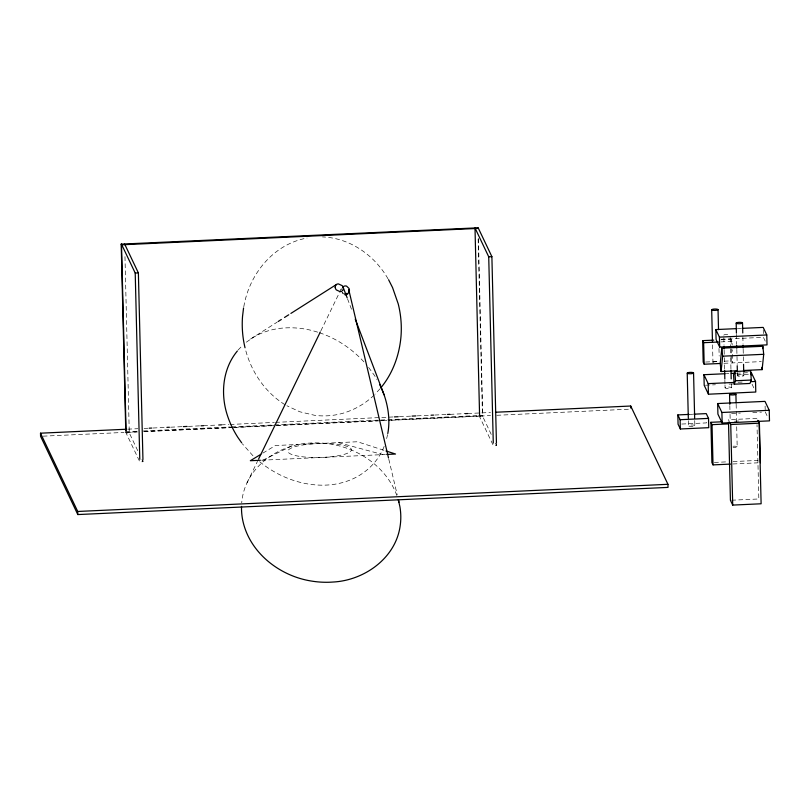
<?xml version="1.0" encoding="UTF-8"?>
<svg xmlns="http://www.w3.org/2000/svg" width="810" height="810" viewBox="0 0 810 810"><rect width="100%" height="100%" fill="white"/><g stroke="black" fill="none" stroke-linecap="round" stroke-linejoin="round"><path stroke-width="0.61" stroke-dasharray="4.05 3.04" d="M387.605 434.616L386.036 440.974M243.81 306.747C248.771 276.645 269.963 248.498 299.852 239.75A70.581 70.116 30.3 0 1 307.041 238.039M384.153 446.381C378.574 460.849 366.849 472.524 352.796 478.892A67.574 54.564 11.6 0 1 331.543 484.684C305.532 487.519 279.227 477.859 259.251 461.406M247.01 482.892L257.479 461.325M320.882 330.814L339.076 293.372M339.623 292.238L341.273 288.826M379.971 388.83L374.979 394.237M238.079 350.052L242.878 345.06M374.099 395.088C365.644 403.451 355.033 409.526 343.683 413.029A70.581 70.116 30.3 0 1 314.877 415.358L299.73 411.763L286.942 405.769M246.361 342.184L253.631 337.112L259.575 334.044A67.574 54.564 11.6 0 1 280.827 328.252C293.463 326.957 306.382 328.354 318.411 332.424M250.553 339.025L277.091 322.188M262.855 453.124L275.37 445.53L357.433 441.754L384.821 450.583M262.966 460.141L294.313 444.66M738.274 328.546L740.765 328.435M721.072 339.279L763.435 337.335L765.48 341.648M721.194 339.785L731.076 339.329L732.058 341.385L732.139 344.979M720.94 341.901L732.058 341.385M705.662 362.04L719.25 361.412M724.191 361.189L731.602 360.845L732.574 362.9L732.26 349.758M723.938 363.305L761.258 361.614M726.357 373.673L728.848 373.562M736.331 373.218L748.784 372.651M737.201 374.736L749.341 374.179M738.082 382.259L743.064 382.036M705.439 385.226L715.402 384.76M729.111 384.132L732.847 383.96M127.707 429.168L137.821 428.703M144.139 428.419L147.926 428.237M152.979 428.014L165.625 427.427M170.677 427.194L182.048 426.667M188.376 426.384L201.012 425.797M203.533 425.685L217.444 425.048M221.231 424.865L228.815 424.521M230.081 424.46L274.317 422.425M275.582 422.364L394.379 416.897M399.431 416.664L410.812 416.148M417.13 415.854L429.766 415.267M434.828 415.034L446.199 414.517M449.985 414.345L465.153 413.647M467.684 413.525L490.435 412.482M125.783 431.77L137.123 431.244M143.421 430.95L230.384 426.951M231.64 426.89L273.233 424.977M274.489 424.926L386.653 419.762M387.919 419.701L477.394 415.581M478.659 415.53L482.436 415.358L482.76 416.036L390.764 420.279M43.102 436.165L123.991 432.439M125.256 432.388L137.892 431.801M144.21 431.507L231.417 427.498M232.683 427.437L271.866 425.635M276.919 425.402L378.027 420.755M379.293 420.694L386.876 420.35M388.132 420.289L490.506 415.57M496.824 415.287L630.798 409.121M127.362 432.398L137.447 431.933M143.755 431.639L233.229 427.528M234.495 427.467L274.823 425.604M276.078 425.554L380.68 420.734M381.945 420.684L389.509 420.329M137.72 450.654L129.276 432.904L126.117 433.046L139.836 461.882L142.995 461.74L142.935 459.219M491.224 434.383L482.78 416.634L479.621 416.775L493.341 445.621L496.5 445.47L496.439 442.959M688.966 414.416L692.671 414.244M731.612 413.485L740.34 413.09M752.794 412.513L761.521 412.118M756.864 418.395L728.453 419.701L729.375 421.625M734.589 421.22L739.581 420.987M681.777 424.045L706.482 422.901L706.421 420.582M261.701 460.201L385.428 454.501M714.4 462.429L728.099 461.801M733.08 461.568L757.998 460.424M732.949 463.978L757.866 462.824M731.663 500.216L758.828 498.97L757.016 424.683M338.499 442.625L382.907 454.623M319.474 332.768C336.636 338.448 352.127 348.887 364.267 362.242M343.379 293.362L342.083 292.501M284.847 404.625C264.941 392.222 251.049 371.496 245.319 348.918M343.339 293.979L342.205 292.663M252.953 455.757L242.322 443.758M368.631 367.436L374.514 375.556A117.227 94.659 11.6 0 1 376.903 379.444M387.99 278.772C375.648 257.145 353.656 240.59 328.658 237.431A70.581 70.116 30.3 0 0 322.501 236.925M752.065 384.213L754.191 388.678M765.258 411.946L767.374 416.401M495.436 443.252L496.5 445.47M141.942 459.523L142.995 461.74M347.52 298.819L352.552 312.012M396.789 495.396C386.765 467.805 359.741 448.973 331.371 444.184A67.341 49.045 7.2 0 0 309.238 443.121C278.073 444.72 246.685 466.914 242.149 499.102A113.025 82.326 7.2 0 0 241.714 502.818M388.81 459.24L397.224 494.849M763.253 329.883L763.344 333.609M765.106 406.073L765.197 409.597M742.861 336.737L743.043 344.26M743.165 349.272L743.317 355.539M743.347 356.785L743.509 363.052M743.752 373.076L743.813 375.577A3.169 0.699 -1.4 0 1 739.054 376.296A3.169 0.699 -1.4 0 1 739.054 375.091A3.169 0.699 -1.4 0 1 743.813 375.577M736.452 334.378L736.695 344.402M736.827 349.414L737.191 364.449M737.404 373.228L737.464 375.729M736.148 404.21L736.573 421.747M736.695 426.759L737.191 446.806A3.169 0.699 -1.4 0 1 733.06 447.565M731.076 339.329L731.278 347.692M731.308 348.887L731.602 360.845M730.174 337.547L730.428 347.571M730.458 348.826L730.64 356.349M730.671 357.595L730.974 370.13M731.308 383.91L731.4 387.666A3.169 0.699 -1.4 0 1 726.641 388.385A3.169 0.699 -1.4 0 1 726.641 387.17A3.169 0.699 -1.4 0 1 731.4 387.666M729.83 405.608L730.012 413.13M730.043 414.376L730.195 420.643M723.836 337.699L724.019 345.212M724.14 350.224L724.292 356.491M724.322 357.747L724.596 369.026M724.869 380.295L724.97 384.051M725.001 385.307L725.061 387.818M718.986 348.482L719.169 355.995M712.547 344.868L712.972 362.404M694.727 420.592L694.848 425.604A3.169 0.699 -1.4 0 1 690.09 426.313A3.169 0.699 -1.4 0 1 690.09 425.108A3.169 0.699 -1.4 0 1 694.848 425.604M688.378 420.734L688.5 425.746M478.426 238.474L482.78 416.634M478.133 239.051L482.436 415.358M124.973 256.669L129.276 432.904M341.04 289.626A5.498 4.01 7.2 0 1 341.192 289.028M723.786 335.117A3.169 0.699 -1.4 0 1 727.269 334.419A3.169 0.699 -1.4 0 1 730.104 335.117M712.992 362.475A3.169 0.699 -1.4 0 1 715.189 361.695A3.169 0.699 -1.4 0 1 718.915 361.928M733.05 446.239A3.169 0.699 -1.4 0 1 737.191 446.806M301.664 456.678A31.742 6.976 -1.4 0 0 351.297 450.33A31.742 6.976 -1.4 0 0 306.048 444.528A31.742 6.976 -1.4 0 0 301.664 456.678"/><path stroke-width="1.21" d="M737.242 370.777L721.072 371.517L720.222 363.498L721.821 348.168L762.848 346.285L763.708 354.304L762.109 369.633L743.458 370.494M721.072 371.517L722.672 356.187L721.821 348.168M762.605 348.634L762.848 346.285M243.557 307.962L242.534 316.426A101.574 100.906 30.3 0 0 245.025 347.763M387.787 433.512C390.055 421.463 388.537 408.959 384.912 397.315A117.227 94.659 11.6 0 0 379.617 384.477M734.872 371.476L733.556 374.908L734.174 384.193L749.959 383.464L751.275 380.042L750.657 370.757L734.872 371.476L735.5 380.761L734.174 384.193M258.582 459.057L320.325 331.958M237.37 350.993C222.548 368.722 220.33 394.186 227.458 415.611A117.227 94.659 11.6 0 0 237.856 437.38L241.684 442.847M380.771 387.879C392.809 373.45 399.431 354.983 401.001 336.363A101.574 100.906 30.3 0 0 398.216 303.861L392.556 287.591L388.577 279.713M342.751 287.135L343.713 286.375A3.523 3.503 30.3 0 1 346.599 286.132L349.009 288.441A4.951 4.921 30.3 0 1 349.15 292.106L347.298 294.344A3.523 3.503 30.3 0 1 344.797 294.688M278.144 321.509L281.333 319.484M284.512 317.469L288.755 314.776M290.881 313.419L336.514 284.452M260.769 454.39L250.341 460.718L260.445 460.252M347.004 293.341L345.9 293.676A3.361 2.45 7.2 0 1 344.787 293.716M125.752 430.505L121.196 244.134L478.163 227.812L491.883 256.648L496.439 442.959M126.107 432.449L121.51 244.225L135.219 273.061L138.378 272.919L142.935 459.219M479.591 415.52L475.004 227.954L488.724 256.8L491.883 256.648M742.011 328.374L763.192 327.402L766.776 334.955L767.019 344.888L719.675 347.065L716.091 339.511L715.848 329.579L737.029 328.607M715.848 329.579L719.432 337.132L766.776 334.955M720.232 363.477L704.173 364.216L703.191 362.151L702.665 340.635L713.782 340.129M702.665 340.635L703.647 342.701L718.47 342.012M722.672 356.187L763.708 354.304M751.336 374.878L751.275 372.529L755.528 381.459L755.781 392.03L708.436 394.207L704.194 385.276L703.93 374.706L725.112 373.734M731.349 373.45L735.085 373.278M735.5 380.761L751.275 380.042M703.93 374.706L708.183 383.636L734.346 382.431M750.536 381.692L755.528 381.459M495.487 412.25L630.717 406.023L667.956 484.309L668.027 487.397L77.811 514.563L40.571 436.276L40.5 433.188L126.441 429.229M149.192 428.186L151.723 428.065M166.89 427.366L169.411 427.255M183.313 426.617L187.11 426.435M201.012 425.797L203.533 425.685M218.7 424.987L221.231 424.865M394.379 416.897L398.176 416.725M412.077 416.087L415.864 415.915M431.031 415.216L433.563 415.095M447.464 414.457L449.985 414.345M465.153 413.647L467.684 413.525M717.65 403.552L764.994 401.375L769.237 410.295L769.5 420.866L722.155 423.043L717.913 414.123L717.65 403.552L721.902 412.482L722.155 423.043M721.902 412.482L769.237 410.295M693.907 414.183L706.259 413.616L708.527 418.395L708.75 427.68L680.349 428.986L678.071 424.207L677.848 414.923L688.966 414.416M677.848 414.923L680.116 419.701L708.527 418.395M730.458 464.089L713.023 464.889L711.899 462.55L710.917 422.304L722.135 421.787M710.917 422.304L712.03 424.653L728.231 423.903M729.83 422.587L730.741 424.511L759.152 423.195L761.116 503.779L732.716 505.086L730.428 500.276L728.514 422.212M386.694 454.44L395.533 454.035L386.005 450.967M40.5 433.188L77.73 511.464L667.956 484.309M758.636 420.906L759.375 422.476L760.367 462.712M757.775 420.319L759.152 423.195M477.849 227.721L478.183 228.4L121.52 244.812L121.196 244.134M124.659 244.083L138.378 272.919M343.035 287.013L347.156 297.837M355.246 319.1L384.031 394.713M348.786 289.788L388.527 458.014M398.388 499.76L398.966 502.22M398.358 499.932L399.907 506.706A113.025 82.326 7.2 0 1 400.14 526.044C395.614 558.242 364.227 580.436 333.052 582.036A67.341 49.045 7.2 0 1 310.918 580.972C278.731 575.748 248.235 551.569 242.392 518.44A113.025 82.326 7.2 0 1 241.522 506.382M761.866 367.345L762.109 369.633M335.198 287.449L335.502 285.586L336.666 284.361A3.361 2.714 11.6 0 1 338.398 283.895L342.164 285.636A5.731 4.627 11.6 0 1 343.318 288.117L343.015 289.98L341.85 291.205A3.361 2.714 11.6 0 1 340.119 291.671L336.352 289.929A5.731 4.627 11.6 0 1 335.198 287.449M742.527 322.957A3.169 0.699 -1.4 0 1 737.768 323.676A3.169 0.699 -1.4 0 1 737.768 322.461A3.169 0.699 -1.4 0 1 742.527 322.957L742.77 332.981M743.074 345.516L743.135 348.017M743.539 364.308L743.722 371.82M736.179 323.109L736.422 333.133M736.725 345.657L736.786 348.168M737.221 365.705L737.373 371.972M735.905 394.186A3.169 0.699 -1.4 0 1 731.136 394.905A3.169 0.699 -1.4 0 1 731.146 393.69A3.169 0.699 -1.4 0 1 735.905 394.186L736.118 402.955M730.974 370.13L731.187 378.898M730.741 424.511L732.716 505.086M729.557 394.328L729.8 404.352M724.049 346.467L724.11 348.978M724.626 370.271L724.839 379.039M719.432 337.132L719.675 347.065M718.035 309.643A3.169 0.699 -1.4 0 1 713.276 310.351A3.169 0.699 -1.4 0 1 713.276 309.147A3.169 0.699 -1.4 0 1 718.035 309.643L718.521 329.68M711.686 309.784L712.486 342.357M712.03 424.653L713.023 464.889M708.183 383.636L708.436 394.207M703.647 342.701L704.173 364.216M693.562 372.975A3.169 0.699 -1.4 0 1 688.804 373.693A3.169 0.699 -1.4 0 1 688.804 372.489A3.169 0.699 -1.4 0 1 693.562 372.975L694.666 418.082M687.214 373.126L688.318 418.233M680.116 419.701L680.349 428.986M630.717 406.023L630.767 408.088M488.724 256.8L493.28 443.1M135.219 273.061L139.776 459.371M77.73 511.464L77.811 514.563M348.745 289.666A5.498 4.01 7.2 0 1 348.685 291.559"/></g></svg>
